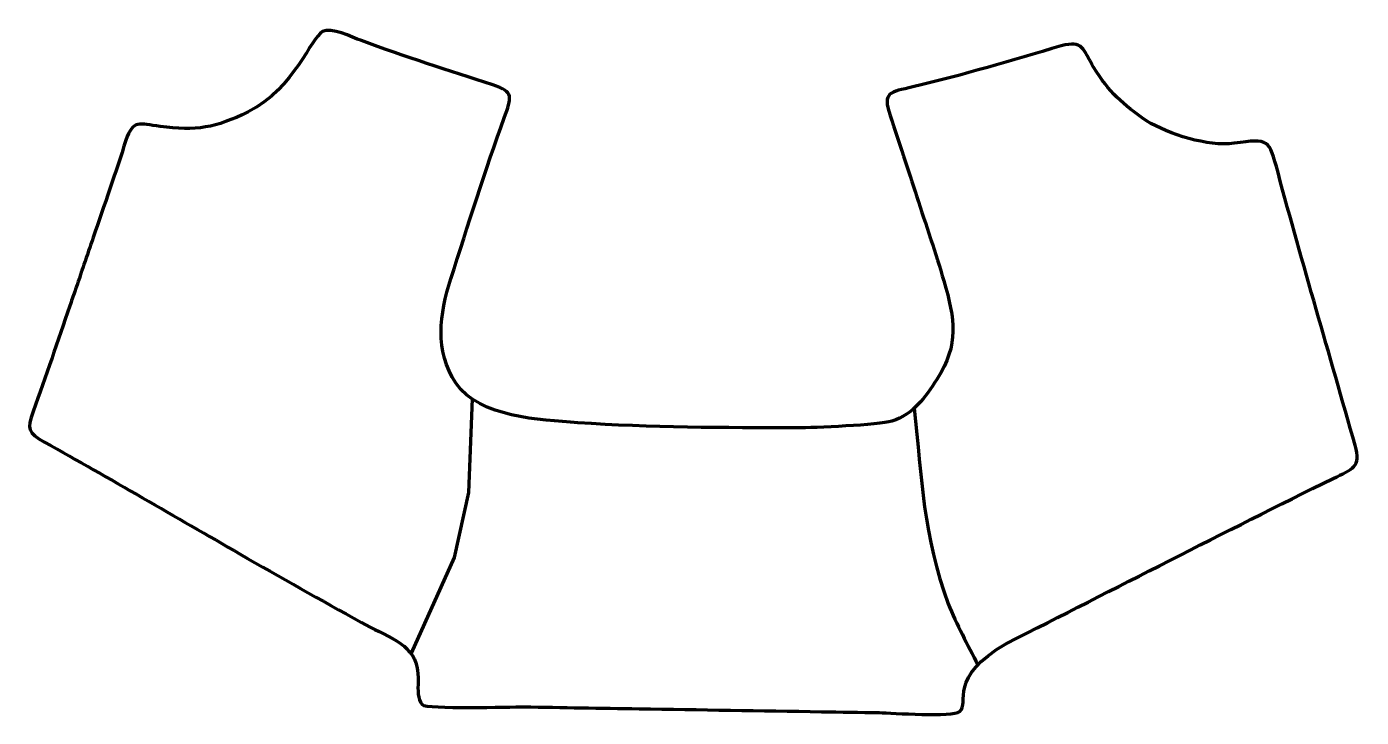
# Model space of a CAD drawing. Header units: millimetres. Extents: x -617 to 43, y 327 to 668.
import ezdxf

# ---------------------------------------------------------------- set-up
doc = ezdxf.new("R2010")
doc.units = ezdxf.units.MM
doc.header["$MEASUREMENT"] = 0
doc.layers.add('layer 2', color=7, linetype='Continuous')
doc.layers.add('layer 3', color=7, linetype='Continuous')

msp = doc.modelspace()

# ---------------------------------------------------------------- linework, layer by layer
at = {"layer": 'layer 2', "color": 142, "lineweight": 158}
for points, knots in [([(-397.1162, 483.9041), (-397.1162, 483.9041), (-398.9447, 437.6416), (-398.9447, 437.6416), (-398.9447, 437.6416), (-398.9447, 437.6416), (-406.0885, 405.4947), (-406.0885, 405.4947), (-406.0885, 405.4947), (-406.0885, 405.4947), (-427.3345, 358.1715), (-427.3345, 358.1715)], [0, 0, 0, 0, 0.25, 0.25, 0.25, 0.25, 0.5, 0.5, 0.5, 0.5, 1, 1, 1, 1]), ([(-178.5251, 479.3743), (-174.7523, 444.2295), (-174.1874, 416.479), (-161.6908, 382.5542), (-161.6908, 382.5542), (-157.7594, 372.4983), (-151.9214, 362.2074), (-147.072, 352.4262)], [0, 0, 0, 0, 0.33333333, 0.33333333, 0.33333333, 0.33333333, 1, 1, 1, 1])]:
    msp.add_open_spline(points, degree=3, knots=knots, dxfattribs=at)
at = {"layer": 'layer 3', "color": 242, "lineweight": 158}
msp.add_open_spline([(-593.7473, 536.9928), (-590.6941, 545.9109), (-587.641, 554.829), (-584.5878, 563.7472), (-584.5878, 563.7472), (-579.0972, 579.7847), (-573.5099, 595.7088), (-568.4052, 611.8753), (-568.4052, 611.8753), (-564.8159, 622.2623), (-561.8603, 619.9941), (-551.5132, 618.606), (-551.5132, 618.606), (-533.5775, 616.3316), (-524.1751, 617.8033), (-507.9678, 625.8313), (-507.9678, 625.8313), (-484.7468, 637.8661), (-477.1817, 662.1584), (-471.2199, 665.5156), (-471.2199, 665.5156), (-466.9144, 667.9401), (-456.6987, 662.792), (-451.9799, 661.049), (-451.9799, 661.049), (-430.7241, 653.1976), (-408.6107, 646.161), (-387.0264, 639.1876), (-387.0264, 639.1876), (-376.2462, 635.7054), (-377.6793, 632.9816), (-381.3105, 622.9566), (-381.3105, 622.9566), (-390.6976, 596.8346), (-399.301, 569.7265), (-407.7336, 543.2478), (-407.7336, 543.2478), (-413.2433, 525.6778), (-415.9336, 507.9548), (-405.1343, 491.5883), (-405.1343, 491.5883), (-393.2303, 474.7976), (-363.8235, 473.5318), (-344.9012, 472.1505), (-344.9012, 472.1505), (-309.2555, 469.638), (-272.1918, 469.6983), (-236.4021, 469.602), (-236.4021, 469.602), (-228.223, 469.6165), (-196.0037, 470.994), (-189.5741, 472.903), (-189.5741, 472.903), (-178.8565, 476.4849), (-173.3461, 484.4274), (-167.316, 493.5238), (-167.316, 493.5238), (-156.291, 511.1309), (-158.318, 523.0557), (-163.8869, 542.2324), (-163.8869, 542.2324), (-167.8497, 555.8785), (-172.8898, 570.216), (-177.2394, 583.8894), (-177.2394, 583.8894), (-181.5498, 597.43), (-185.981, 610.5858), (-190.4953, 624.0386), (-190.4953, 624.0386), (-194.4533, 635.8336), (-190.4103, 635.5296), (-179.2281, 638.1511), (-179.2281, 638.1511), (-154.0274, 644.1331), (-130.614, 651.1682), (-105.8651, 658.4793), (-105.8651, 658.4793), (-94.9787, 661.2908), (-95.1892, 656.8774), (-89.7923, 647.8579), (-89.7923, 647.8579), (-82.2657, 635.543), (-75.3276, 629.5618), (-63.5879, 621.4149), (-63.5879, 621.4149), (-52.6764, 614.6596), (-33.2207, 608.5528), (-20.3753, 610.2998), (-20.3753, 610.2998), (-2.8434, 612.6843), (-3.0635, 612.4473), (1.3845, 595.8254), (1.3845, 595.8254), (13.5205, 550.6241), (26.8478, 506.0336), (39.4942, 461.0333), (39.4942, 461.0333), (42.5786, 450.0577), (38.3748, 449.3964), (28.6349, 444.5958), (28.6349, 444.5958), (-25.4065, 418.0011), (-79.0412, 390.1816), (-132.8675, 363.077), (-132.8675, 363.077), (-162.0459, 346.2612), (-150.9923, 333.5689), (-155.9768, 329.4568), (-155.9768, 329.4568), (-159.5416, 326.516), (-189.4204, 328.6146), (-195.8439, 328.8289), (-195.8439, 328.8289), (-205.3622, 328.9833), (-214.8804, 329.1378), (-224.3986, 329.2923), (-224.3986, 329.2923), (-254.4562, 329.78), (-284.5138, 330.2678), (-314.5714, 330.7556), (-314.5714, 330.7556), (-333.6079, 331.0645), (-352.6444, 331.3734), (-371.6808, 331.6823), (-371.6808, 331.6823), (-378.2773, 331.7425), (-419.7414, 330.4241), (-421.8555, 332.8041), (-421.8555, 332.8041), (-426.8739, 338.4539), (-420.2587, 349.5682), (-427.9837, 358.7392), (-427.9837, 358.7392), (-429.4758, 360.5105), (-431.9364, 362.7828), (-434.5976, 364.3421), (-434.5976, 364.3421), (-439.8657, 367.429), (-446.345, 370.3117), (-451.9701, 373.4225), (-451.9701, 373.4225), (-472.0507, 384.527), (-492.048, 395.7913), (-511.9393, 407.2315), (-511.9393, 407.2315), (-544.1252, 425.7535), (-576.2169, 444.4538), (-608.6289, 462.573), (-608.6289, 462.573), (-617.0082, 467.2573), (-617.494, 468.8114), (-614.283, 477.7136), (-614.283, 477.7136), (-608.0261, 495.0607), (-602.1453, 512.5026), (-596.1636, 529.9462), (-596.1636, 529.9462), (-595.3582, 532.2951), (-594.5527, 534.6439), (-593.7473, 536.9928)], degree=3, knots=[0, 0, 0, 0, 0.02439024, 0.02439024, 0.02439024, 0.02439024, 0.04878049, 0.04878049, 0.04878049, 0.04878049, 0.07317073, 0.07317073, 0.07317073, 0.07317073, 0.09756098, 0.09756098, 0.09756098, 0.09756098, 0.12195122, 0.12195122, 0.12195122, 0.12195122, 0.14634146, 0.14634146, 0.14634146, 0.14634146, 0.17073171, 0.17073171, 0.17073171, 0.17073171, 0.19512195, 0.19512195, 0.19512195, 0.19512195, 0.2195122, 0.2195122, 0.2195122, 0.2195122, 0.24390244, 0.24390244, 0.24390244, 0.24390244, 0.26829268, 0.26829268, 0.26829268, 0.26829268, 0.29268293, 0.29268293, 0.29268293, 0.29268293, 0.31707317, 0.31707317, 0.31707317, 0.31707317, 0.34146341, 0.34146341, 0.34146341, 0.34146341, 0.36585366, 0.36585366, 0.36585366, 0.36585366, 0.3902439, 0.3902439, 0.3902439, 0.3902439, 0.41463415, 0.41463415, 0.41463415, 0.41463415, 0.43902439, 0.43902439, 0.43902439, 0.43902439, 0.46341463, 0.46341463, 0.46341463, 0.46341463, 0.48780488, 0.48780488, 0.48780488, 0.48780488, 0.51219512, 0.51219512, 0.51219512, 0.51219512, 0.53658537, 0.53658537, 0.53658537, 0.53658537, 0.56097561, 0.56097561, 0.56097561, 0.56097561, 0.58536585, 0.58536585, 0.58536585, 0.58536585, 0.6097561, 0.6097561, 0.6097561, 0.6097561, 0.63414634, 0.63414634, 0.63414634, 0.63414634, 0.65853659, 0.65853659, 0.65853659, 0.65853659, 0.68292683, 0.68292683, 0.68292683, 0.68292683, 0.70731707, 0.70731707, 0.70731707, 0.70731707, 0.73170732, 0.73170732, 0.73170732, 0.73170732, 0.75609756, 0.75609756, 0.75609756, 0.75609756, 0.7804878, 0.7804878, 0.7804878, 0.7804878, 0.80487805, 0.80487805, 0.80487805, 0.80487805, 0.82926829, 0.82926829, 0.82926829, 0.82926829, 0.85365854, 0.85365854, 0.85365854, 0.85365854, 0.87804878, 0.87804878, 0.87804878, 0.87804878, 0.90243902, 0.90243902, 0.90243902, 0.90243902, 0.92682927, 0.92682927, 0.92682927, 0.92682927, 0.95121951, 0.95121951, 0.95121951, 0.95121951, 1, 1, 1, 1], dxfattribs=at)

doc.saveas('drawing.dxf')
